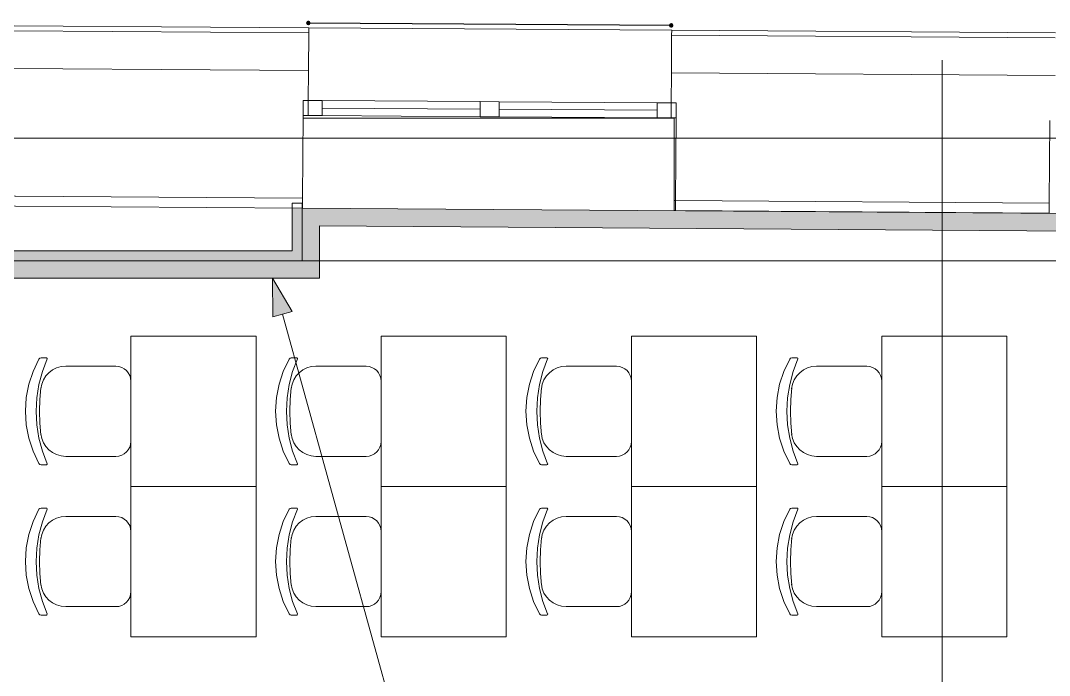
# Model space of a CAD drawing. Header units: millimetres. Extents: x 0 to 1189, y 0 to 841.
# Drawn here: x 266.85 to 307.96, y 696.92 to 723.06 of the extents above; entities that cross this region are included whole.
import ezdxf

# ---------------------------------------------------------------- set-up
doc = ezdxf.new("R2010")
doc.units = ezdxf.units.MM

msp = doc.modelspace()

# ---------------------------------------------------------------- hatches: boundary and pattern name
h = msp.add_hatch(color=7)
h.dxf.hatch_style = 2
h.paths.add_polyline_path([(278.257425, 722.963875), (278.283863, 722.900313), (278.347425, 722.873875), (278.410988, 722.900313), (278.437425, 722.963875), (278.437425, 722.973875), (278.410988, 723.037438), (278.347425, 723.063875), (278.283863, 723.037438), (278.257425, 722.973875)])
h = msp.add_hatch(color=7)
h.dxf.hatch_style = 2
h.paths.add_polyline_path([(292.936448, 722.876875), (292.91001, 722.940438), (292.846447, 722.966875), (292.782885, 722.940438), (292.756447, 722.876875), (292.756447, 722.866875), (292.782885, 722.803312), (292.846447, 722.776875), (292.91001, 722.803312), (292.936448, 722.866875)])
h = msp.add_hatch(color=7)
h.dxf.hatch_style = 2
h.paths.add_polyline_path([(278.095425, 715.575864), (278.095425, 713.475861), (277.695424, 713.475861), (277.695424, 715.574864)])
at = {"true_color": 0xf1d696}
h = msp.add_hatch(color=41, dxfattribs=at)
h.dxf.hatch_style = 2
h.paths.add_polyline_path([(278.795426, 714.870863), (278.095425, 714.875863), (278.095425, 715.575864)])
h = msp.add_hatch(color=41, dxfattribs=at)
h.dxf.hatch_style = 2
h.paths.add_polyline_path([(278.795426, 715.570864), (278.795426, 714.870863), (278.095425, 715.575864)])
h = msp.add_hatch(color=41, dxfattribs=at)
h.dxf.hatch_style = 2
h.paths.add_polyline_path([(278.795426, 714.870863), (278.795426, 715.570864), (322.133492, 715.266863), (322.133492, 714.566862)])
h = msp.add_hatch(color=41, dxfattribs=at)
h.dxf.hatch_style = 2
h.paths.add_polyline_path([(278.795426, 713.475861), (278.095425, 713.475861), (278.095425, 714.875863), (278.795426, 714.870863)])
h = msp.add_hatch(color=7)
h.dxf.hatch_style = 2
h.paths.add_polyline_path([(262.609401, 713.875861), (277.695424, 713.875861), (277.695424, 713.475861), (262.609401, 713.475861)])
h = msp.add_hatch(color=41, dxfattribs=at)
h.dxf.hatch_style = 2
h.paths.add_polyline_path([(262.609401, 712.77586), (262.609401, 713.475861), (278.095425, 713.475861), (278.095425, 712.77586)])
h = msp.add_hatch(color=41, dxfattribs=at)
h.dxf.hatch_style = 2
h.paths.add_polyline_path([(278.095425, 713.475861), (278.795426, 712.77586), (278.095425, 712.77586)])
h = msp.add_hatch(color=41, dxfattribs=at)
h.dxf.hatch_style = 2
h.paths.add_polyline_path([(278.795426, 713.475861), (278.795426, 712.77586), (278.095425, 713.475861)])
at = {"true_color": 0x0077b0}
h = msp.add_hatch(color=144, dxfattribs=at)
h.dxf.hatch_style = 2
h.paths.add_polyline_path([(276.913423, 712.77586), (277.698424, 711.443858), (276.927423, 711.230857)])

# ---------------------------------------------------------------- linework, layer by layer
at = {"color": 7, "lineweight": 0}
for points in [[(278.365425, 722.773875), (262.646401, 722.879875)], [(278.347425, 722.973875), (292.846447, 722.876875)], [(292.846447, 722.866875), (278.347425, 722.963875)], [(278.364425, 722.573875), (278.365425, 722.773875)], [(278.365425, 722.773875), (292.865447, 722.676875)], [(278.364425, 722.573875), (262.644401, 722.679875)], [(278.354425, 721.073872), (278.364425, 722.573875)], [(292.864447, 722.476874), (292.854447, 720.976872)], [(292.865447, 722.676875), (292.864447, 722.476874)], [(308.193471, 722.373874), (292.864447, 722.476874)], [(308.195471, 722.573875), (292.865447, 722.676875)], [(303.672464, 251.095154), (303.672464, 721.485873)], [(262.634401, 721.179872), (278.354425, 721.073872)], [(278.346425, 719.873871), (278.354425, 721.073872)], [(292.854447, 720.976872), (292.846447, 719.77687)], [(292.854447, 720.976872), (308.183471, 720.873872)], [(278.142425, 719.27587), (278.146425, 719.875871)], [(278.146425, 719.875871), (278.142425, 719.27587)], [(278.146425, 719.875871), (278.906426, 719.87087)], [(278.906426, 719.87087), (278.146425, 719.875871)], [(278.342425, 719.27387), (278.346425, 719.873871)], [(278.906426, 719.87087), (278.902426, 719.27087)], [(278.906426, 719.87087), (285.216436, 719.82787)], [(285.212436, 719.22787), (285.216436, 719.82787)], [(285.216436, 719.82787), (285.976437, 719.82287)], [(285.976437, 719.82287), (285.216436, 719.82787)], [(285.976437, 719.82287), (285.972437, 719.22287)], [(285.976437, 719.82287), (292.286447, 719.78087)], [(278.904426, 719.57087), (285.214436, 719.52787)], [(285.974437, 719.52287), (292.284447, 719.48087)], [(292.286447, 719.78087), (292.282447, 719.180869)], [(293.046448, 719.77587), (292.286447, 719.78087)], [(293.046448, 719.77587), (292.286447, 719.78087)], [(292.842447, 719.176869), (292.846447, 719.77687)], [(293.042448, 719.175869), (293.046448, 719.77587)], [(293.042448, 719.175869), (293.046448, 719.77587)], [(278.120425, 715.975865), (278.142425, 719.27587)], [(292.962448, 719.170869), (278.141425, 719.170869)], [(278.902426, 719.27087), (278.142425, 719.27587)], [(278.142425, 719.27587), (278.902426, 719.27087)], [(285.212436, 719.22787), (278.902426, 719.27087)], [(285.972437, 719.22287), (285.212436, 719.22787)], [(285.212436, 719.22787), (285.972437, 719.22287)], [(292.282447, 719.180869), (285.972437, 719.22287)], [(292.282447, 719.180869), (293.042448, 719.175869)], [(292.282447, 719.180869), (293.042448, 719.175869)], [(292.962448, 715.475864), (292.962448, 719.170869)], [(293.042448, 719.175869), (293.019448, 715.875864)], [(307.94947, 715.774864), (307.971471, 719.074869)], [(198.085303, 718.371868), (863.72632, 718.371868)], [(278.120425, 715.974865), (262.800402, 716.077865)], [(262.810402, 716.078865), (278.120425, 715.975865)], [(277.695424, 715.770864), (277.695424, 713.875861)], [(278.095425, 715.770864), (277.695424, 715.770864)], [(278.095425, 713.475861), (278.095425, 715.770864)], [(278.117425, 715.574864), (278.120425, 715.974865)], [(293.019448, 715.875864), (292.962448, 715.875864)], [(292.962448, 715.875864), (293.019448, 715.874864)], [(293.019448, 715.874864), (293.017448, 715.474864)], [(293.019448, 715.875864), (307.94947, 715.774864)], [(307.94947, 715.774864), (293.019448, 715.874864)], [(307.94647, 715.374864), (307.94947, 715.774864)], [(262.807402, 715.677864), (278.117425, 715.574864)], [(278.095425, 715.575864), (278.095425, 714.875863)], [(322.133492, 715.266863), (278.095425, 715.575864)], [(293.017448, 715.475864), (292.962448, 715.475864)], [(293.017448, 715.474864), (307.94647, 715.374864)], [(278.095425, 714.875863), (278.095425, 713.475861)], [(278.795426, 714.870863), (322.133492, 714.566862)], [(278.795426, 712.77586), (278.795426, 714.870863)], [(277.695424, 713.875861), (263.009402, 713.875861)], [(262.609401, 713.475861), (278.095425, 713.475861)], [(278.095425, 713.475861), (262.609401, 713.475861)], [(278.095425, 713.475861), (322.833493, 713.475861)], [(261.9094, 712.77586), (278.095425, 712.77586)], [(278.795426, 712.77586), (278.095425, 712.77586)]]:
    msp.add_lwpolyline(points, dxfattribs=at)
at = {"color": 144, "lineweight": 0, "true_color": 0x0077b0}
for points in [[(276.913423, 712.77586), (277.698424, 711.443858)], [(276.913423, 712.77586), (276.927423, 711.230857)], [(277.698424, 711.443858), (276.927423, 711.230857)], [(277.312424, 711.337857), (284.455435, 685.580818)]]:
    msp.add_lwpolyline(points, dxfattribs=at)
at = {"color": 253, "lineweight": 0, "true_color": 0x999999}
for points in [[(271.256414, 704.464847), (271.256414, 710.464856)], [(271.256414, 710.464856), (276.256422, 710.464856)], [(276.256422, 710.464856), (276.256422, 704.464847)], [(281.25643, 704.464847), (281.25643, 710.464856)], [(281.25643, 710.464856), (286.256437, 710.464856)], [(286.256437, 710.464856), (286.256437, 704.464847)], [(291.256445, 704.464847), (291.256445, 710.464856)], [(291.256445, 710.464856), (296.256453, 710.464856)], [(296.256453, 710.464856), (296.256453, 704.464847)], [(301.25646, 704.464847), (301.25646, 710.464856)], [(301.25646, 710.464856), (306.256468, 710.464856)], [(306.256468, 710.464856), (306.256468, 704.464847)], [(267.581409, 705.376848), (267.34769, 705.86988), (267.178658, 706.38635), (267.076002, 706.920069), (267.041408, 707.464852), (267.076002, 708.009196), (267.178658, 708.542853), (267.34769, 709.05926), (267.581409, 709.551855)], [(267.581409, 705.376848), (267.34769, 705.86988), (267.178658, 706.38635), (267.076002, 706.920069), (267.041408, 707.464852), (267.076002, 708.009196), (267.178658, 708.542853), (267.34769, 709.05926), (267.581409, 709.551855)], [(267.909409, 705.372848), (267.71905, 705.876349), (267.582034, 706.3956), (267.499206, 706.926476), (267.471409, 707.464852), (267.499206, 708.002649), (267.582034, 708.533228), (267.71905, 709.05237), (267.909409, 709.555855)], [(267.909409, 705.372848), (267.71905, 705.876349), (267.582034, 706.3956), (267.499206, 706.926476), (267.471409, 707.464852), (267.499206, 708.002649), (267.582034, 708.533228), (267.71905, 709.05237), (267.909409, 709.555855)], [(267.581409, 709.551855), (267.617534, 709.587105), (267.666409, 709.599855)], [(267.581409, 709.551855), (267.617534, 709.587105), (267.666409, 709.599855)], [(267.666409, 709.599855), (267.882409, 709.599855)], [(267.666409, 709.599855), (267.882409, 709.599855)], [(267.882409, 709.599855), (267.903784, 709.590855), (267.912409, 709.569855), (267.909409, 709.555855)], [(267.882409, 709.599855), (267.903784, 709.590855), (267.912409, 709.569855), (267.909409, 709.555855)], [(277.581424, 705.376848), (277.347705, 705.86988), (277.178673, 706.38635), (277.076017, 706.920069), (277.041423, 707.464852), (277.076017, 708.009196), (277.178673, 708.542853), (277.347705, 709.05926), (277.581424, 709.551855)], [(277.581424, 705.376848), (277.347705, 705.86988), (277.178673, 706.38635), (277.076017, 706.920069), (277.041423, 707.464852), (277.076017, 708.009196), (277.178673, 708.542853), (277.347705, 709.05926), (277.581424, 709.551855)], [(277.909425, 705.372848), (277.719065, 705.876349), (277.582049, 706.3956), (277.499221, 706.926476), (277.471424, 707.464852), (277.499221, 708.002649), (277.582049, 708.533228), (277.719065, 709.05237), (277.909425, 709.555855)], [(277.909425, 705.372848), (277.719065, 705.876349), (277.582049, 706.3956), (277.499221, 706.926476), (277.471424, 707.464852), (277.499221, 708.002649), (277.582049, 708.533228), (277.719065, 709.05237), (277.909425, 709.555855)], [(277.581424, 709.551855), (277.617549, 709.587105), (277.666424, 709.599855)], [(277.581424, 709.551855), (277.617549, 709.587105), (277.666424, 709.599855)], [(277.666424, 709.599855), (277.882425, 709.599855)], [(277.666424, 709.599855), (277.882425, 709.599855)], [(277.882425, 709.599855), (277.9038, 709.590855), (277.912425, 709.569855), (277.909425, 709.555855)], [(277.882425, 709.599855), (277.9038, 709.590855), (277.912425, 709.569855), (277.909425, 709.555855)], [(287.581439, 705.376848), (287.34772, 705.86988), (287.178689, 706.38635), (287.076032, 706.920069), (287.041439, 707.464852), (287.076032, 708.009196), (287.178689, 708.542853), (287.34772, 709.05926), (287.581439, 709.551855)], [(287.581439, 705.376848), (287.34772, 705.86988), (287.178689, 706.38635), (287.076032, 706.920069), (287.041439, 707.464852), (287.076032, 708.009196), (287.178689, 708.542853), (287.34772, 709.05926), (287.581439, 709.551855)], [(287.90944, 705.372848), (287.71908, 705.876349), (287.582064, 706.3956), (287.499236, 706.926476), (287.471439, 707.464852), (287.499236, 708.002649), (287.582064, 708.533228), (287.71908, 709.05237), (287.90944, 709.555855)], [(287.90944, 705.372848), (287.71908, 705.876349), (287.582064, 706.3956), (287.499236, 706.926476), (287.471439, 707.464852), (287.499236, 708.002649), (287.582064, 708.533228), (287.71908, 709.05237), (287.90944, 709.555855)], [(287.581439, 709.551855), (287.617564, 709.587105), (287.666439, 709.599855)], [(287.581439, 709.551855), (287.617564, 709.587105), (287.666439, 709.599855)], [(287.666439, 709.599855), (287.88244, 709.599855)], [(287.666439, 709.599855), (287.88244, 709.599855)], [(287.88244, 709.599855), (287.903815, 709.590855), (287.91244, 709.569855), (287.90944, 709.555855)], [(287.88244, 709.599855), (287.903815, 709.590855), (287.91244, 709.569855), (287.90944, 709.555855)], [(297.581455, 705.376848), (297.347736, 705.86988), (297.178704, 706.38635), (297.076048, 706.920069), (297.041454, 707.464852), (297.076048, 708.009196), (297.178704, 708.542853), (297.347736, 709.05926), (297.581455, 709.551855)], [(297.581455, 705.376848), (297.347736, 705.86988), (297.178704, 706.38635), (297.076048, 706.920069), (297.041454, 707.464852), (297.076048, 708.009196), (297.178704, 708.542853), (297.347736, 709.05926), (297.581455, 709.551855)], [(297.909455, 705.372848), (297.719095, 705.876349), (297.58208, 706.3956), (297.499251, 706.926476), (297.471454, 707.464852), (297.499251, 708.002649), (297.58208, 708.533228), (297.719095, 709.05237), (297.909455, 709.555855)], [(297.909455, 705.372848), (297.719095, 705.876349), (297.58208, 706.3956), (297.499251, 706.926476), (297.471454, 707.464852), (297.499251, 708.002649), (297.58208, 708.533228), (297.719095, 709.05237), (297.909455, 709.555855)], [(297.581455, 709.551855), (297.61758, 709.587105), (297.666455, 709.599855)], [(297.581455, 709.551855), (297.61758, 709.587105), (297.666455, 709.599855)], [(297.666455, 709.599855), (297.882455, 709.599855)], [(297.666455, 709.599855), (297.882455, 709.599855)], [(297.882455, 709.599855), (297.90383, 709.590855), (297.912455, 709.569855), (297.909455, 709.555855)], [(297.882455, 709.599855), (297.90383, 709.590855), (297.912455, 709.569855), (297.909455, 709.555855)], [(267.658409, 708.364853), (267.694723, 708.550238), (267.763112, 708.721057), (267.860118, 708.87418), (267.982284, 709.006479), (268.126154, 709.114825), (268.288269, 709.196089), (268.465174, 709.247141), (268.65341, 709.264854)], [(267.658409, 708.364853), (267.694723, 708.550238), (267.763112, 708.721057), (267.860118, 708.87418), (267.982284, 709.006479), (268.126154, 709.114825), (268.288269, 709.196089), (268.465174, 709.247141), (268.65341, 709.264854)], [(270.656414, 709.264854), (268.65341, 709.264854)], [(270.656414, 709.264854), (268.65341, 709.264854)], [(270.656414, 709.264854), (270.777228, 709.252649), (270.889804, 709.217651), (270.991717, 709.162286), (271.080539, 709.088979), (271.153846, 709.000157), (271.209211, 708.898244), (271.244209, 708.785668), (271.256414, 708.664853)], [(270.656414, 709.264854), (270.777228, 709.252649), (270.889804, 709.217651), (270.991717, 709.162286), (271.080539, 709.088979), (271.153846, 709.000157), (271.209211, 708.898244), (271.244209, 708.785668), (271.256414, 708.664853)], [(277.658424, 708.364853), (277.694739, 708.550238), (277.763127, 708.721057), (277.860133, 708.87418), (277.9823, 709.006479), (278.126169, 709.114825), (278.288285, 709.196089), (278.465189, 709.247141), (278.653426, 709.264854)], [(277.658424, 708.364853), (277.694739, 708.550238), (277.763127, 708.721057), (277.860133, 708.87418), (277.9823, 709.006479), (278.126169, 709.114825), (278.288285, 709.196089), (278.465189, 709.247141), (278.653426, 709.264854)], [(280.656429, 709.264854), (278.653426, 709.264854)], [(280.656429, 709.264854), (278.653426, 709.264854)], [(280.656429, 709.264854), (280.777243, 709.252649), (280.88982, 709.217651), (280.991732, 709.162286), (281.080554, 709.088979), (281.153861, 709.000157), (281.209226, 708.898244), (281.244225, 708.785668), (281.25643, 708.664853)], [(280.656429, 709.264854), (280.777243, 709.252649), (280.88982, 709.217651), (280.991732, 709.162286), (281.080554, 709.088979), (281.153861, 709.000157), (281.209226, 708.898244), (281.244225, 708.785668), (281.25643, 708.664853)], [(287.658439, 708.364853), (287.694754, 708.550238), (287.763143, 708.721057), (287.860149, 708.87418), (287.982315, 709.006479), (288.126184, 709.114825), (288.2883, 709.196089), (288.465204, 709.247141), (288.653441, 709.264854)], [(287.658439, 708.364853), (287.694754, 708.550238), (287.763143, 708.721057), (287.860149, 708.87418), (287.982315, 709.006479), (288.126184, 709.114825), (288.2883, 709.196089), (288.465204, 709.247141), (288.653441, 709.264854)], [(290.656444, 709.264854), (288.653441, 709.264854)], [(290.656444, 709.264854), (288.653441, 709.264854)], [(290.656444, 709.264854), (290.777259, 709.252649), (290.889835, 709.217651), (290.991747, 709.162286), (291.08057, 709.088979), (291.153876, 709.000157), (291.209242, 708.898244), (291.24424, 708.785668), (291.256445, 708.664853)], [(290.656444, 709.264854), (290.777259, 709.252649), (290.889835, 709.217651), (290.991747, 709.162286), (291.08057, 709.088979), (291.153876, 709.000157), (291.209242, 708.898244), (291.24424, 708.785668), (291.256445, 708.664853)], [(297.658455, 708.364853), (297.694769, 708.550238), (297.763158, 708.721057), (297.860164, 708.87418), (297.98233, 709.006479), (298.1262, 709.114825), (298.288315, 709.196089), (298.46522, 709.247141), (298.653456, 709.264854)], [(297.658455, 708.364853), (297.694769, 708.550238), (297.763158, 708.721057), (297.860164, 708.87418), (297.98233, 709.006479), (298.1262, 709.114825), (298.288315, 709.196089), (298.46522, 709.247141), (298.653456, 709.264854)], [(300.656459, 709.264854), (298.653456, 709.264854)], [(300.656459, 709.264854), (298.653456, 709.264854)], [(300.656459, 709.264854), (300.777274, 709.252649), (300.88985, 709.217651), (300.991763, 709.162286), (301.080585, 709.088979), (301.153892, 709.000157), (301.209257, 708.898244), (301.244255, 708.785668), (301.25646, 708.664853)], [(300.656459, 709.264854), (300.777274, 709.252649), (300.88985, 709.217651), (300.991763, 709.162286), (301.080585, 709.088979), (301.153892, 709.000157), (301.209257, 708.898244), (301.244255, 708.785668), (301.25646, 708.664853)], [(267.663409, 706.52285), (267.621534, 706.993101), (267.607409, 707.464852), (267.621534, 707.935727), (267.663409, 708.405853)], [(267.663409, 706.52285), (267.621534, 706.993101), (267.607409, 707.464852), (267.621534, 707.935727), (267.663409, 708.405853)], [(271.256414, 708.665853), (271.256414, 706.26485)], [(271.256414, 708.665853), (271.256414, 706.26485)], [(277.663424, 706.52285), (277.621549, 706.993101), (277.607424, 707.464852), (277.621549, 707.935727), (277.663424, 708.405853)], [(277.663424, 706.52285), (277.621549, 706.993101), (277.607424, 707.464852), (277.621549, 707.935727), (277.663424, 708.405853)], [(281.25643, 708.665853), (281.25643, 706.26485)], [(281.25643, 708.665853), (281.25643, 706.26485)], [(287.663439, 706.52285), (287.621564, 706.993101), (287.607439, 707.464852), (287.621564, 707.935727), (287.663439, 708.405853)], [(287.663439, 706.52285), (287.621564, 706.993101), (287.607439, 707.464852), (287.621564, 707.935727), (287.663439, 708.405853)], [(291.256445, 708.665853), (291.256445, 706.26485)], [(291.256445, 708.665853), (291.256445, 706.26485)], [(297.663455, 706.52285), (297.62158, 706.993101), (297.607455, 707.464852), (297.62158, 707.935727), (297.663455, 708.405853)], [(297.663455, 706.52285), (297.62158, 706.993101), (297.607455, 707.464852), (297.62158, 707.935727), (297.663455, 708.405853)], [(301.25646, 708.665853), (301.25646, 706.26485)], [(301.25646, 708.665853), (301.25646, 706.26485)], [(268.65341, 705.664849), (268.465174, 705.682562), (268.288269, 705.733615), (268.126154, 705.814878), (267.982284, 705.923224), (267.860118, 706.055523), (267.763112, 706.208646), (267.694723, 706.379465), (267.658409, 706.56485)], [(268.65341, 705.664849), (268.465174, 705.682562), (268.288269, 705.733615), (268.126154, 705.814878), (267.982284, 705.923224), (267.860118, 706.055523), (267.763112, 706.208646), (267.694723, 706.379465), (267.658409, 706.56485)], [(271.256414, 706.26485), (271.244209, 706.143748), (271.209211, 706.031037), (271.153846, 705.929107), (271.080539, 705.840349), (270.991717, 705.767154), (270.889804, 705.711911), (270.777228, 705.677013), (270.656414, 705.664849)], [(271.256414, 706.26485), (271.244209, 706.143748), (271.209211, 706.031037), (271.153846, 705.929107), (271.080539, 705.840349), (270.991717, 705.767154), (270.889804, 705.711911), (270.777228, 705.677013), (270.656414, 705.664849)], [(278.653426, 705.664849), (278.465189, 705.682562), (278.288285, 705.733615), (278.126169, 705.814878), (277.9823, 705.923224), (277.860133, 706.055523), (277.763127, 706.208646), (277.694739, 706.379465), (277.658424, 706.56485)], [(278.653426, 705.664849), (278.465189, 705.682562), (278.288285, 705.733615), (278.126169, 705.814878), (277.9823, 705.923224), (277.860133, 706.055523), (277.763127, 706.208646), (277.694739, 706.379465), (277.658424, 706.56485)], [(281.25643, 706.26485), (281.244225, 706.143748), (281.209226, 706.031037), (281.153861, 705.929107), (281.080554, 705.840349), (280.991732, 705.767154), (280.88982, 705.711911), (280.777243, 705.677013), (280.656429, 705.664849)], [(281.25643, 706.26485), (281.244225, 706.143748), (281.209226, 706.031037), (281.153861, 705.929107), (281.080554, 705.840349), (280.991732, 705.767154), (280.88982, 705.711911), (280.777243, 705.677013), (280.656429, 705.664849)], [(288.653441, 705.664849), (288.465204, 705.682562), (288.2883, 705.733615), (288.126184, 705.814878), (287.982315, 705.923224), (287.860149, 706.055523), (287.763143, 706.208646), (287.694754, 706.379465), (287.658439, 706.56485)], [(288.653441, 705.664849), (288.465204, 705.682562), (288.2883, 705.733615), (288.126184, 705.814878), (287.982315, 705.923224), (287.860149, 706.055523), (287.763143, 706.208646), (287.694754, 706.379465), (287.658439, 706.56485)], [(291.256445, 706.26485), (291.24424, 706.143748), (291.209242, 706.031037), (291.153876, 705.929107), (291.08057, 705.840349), (290.991747, 705.767154), (290.889835, 705.711911), (290.777259, 705.677013), (290.656444, 705.664849)], [(291.256445, 706.26485), (291.24424, 706.143748), (291.209242, 706.031037), (291.153876, 705.929107), (291.08057, 705.840349), (290.991747, 705.767154), (290.889835, 705.711911), (290.777259, 705.677013), (290.656444, 705.664849)], [(298.653456, 705.664849), (298.46522, 705.682562), (298.288315, 705.733615), (298.1262, 705.814878), (297.98233, 705.923224), (297.860164, 706.055523), (297.763158, 706.208646), (297.694769, 706.379465), (297.658455, 706.56485)], [(298.653456, 705.664849), (298.46522, 705.682562), (298.288315, 705.733615), (298.1262, 705.814878), (297.98233, 705.923224), (297.860164, 706.055523), (297.763158, 706.208646), (297.694769, 706.379465), (297.658455, 706.56485)], [(301.25646, 706.26485), (301.244255, 706.143748), (301.209257, 706.031037), (301.153892, 705.929107), (301.080585, 705.840349), (300.991763, 705.767154), (300.88985, 705.711911), (300.777274, 705.677013), (300.656459, 705.664849)], [(301.25646, 706.26485), (301.244255, 706.143748), (301.209257, 706.031037), (301.153892, 705.929107), (301.080585, 705.840349), (300.991763, 705.767154), (300.88985, 705.711911), (300.777274, 705.677013), (300.656459, 705.664849)], [(270.656414, 705.664849), (268.65341, 705.664849)], [(270.656414, 705.664849), (268.65341, 705.664849)], [(280.656429, 705.664849), (278.653426, 705.664849)], [(280.656429, 705.664849), (278.653426, 705.664849)], [(290.656444, 705.664849), (288.653441, 705.664849)], [(290.656444, 705.664849), (288.653441, 705.664849)], [(300.656459, 705.664849), (298.653456, 705.664849)], [(300.656459, 705.664849), (298.653456, 705.664849)], [(267.666409, 705.329848), (267.617534, 705.342098), (267.581409, 705.376848)], [(267.666409, 705.329848), (267.617534, 705.342098), (267.581409, 705.376848)], [(267.666409, 705.329848), (267.882409, 705.329848)], [(267.666409, 705.329848), (267.882409, 705.329848)], [(267.909409, 705.372848), (267.912409, 705.359848), (267.903784, 705.338473), (267.882409, 705.329848)], [(267.909409, 705.372848), (267.912409, 705.359848), (267.903784, 705.338473), (267.882409, 705.329848)], [(277.666424, 705.329848), (277.617549, 705.342098), (277.581424, 705.376848)], [(277.666424, 705.329848), (277.617549, 705.342098), (277.581424, 705.376848)], [(277.666424, 705.329848), (277.882425, 705.329848)], [(277.666424, 705.329848), (277.882425, 705.329848)], [(277.909425, 705.372848), (277.912425, 705.359848), (277.9038, 705.338473), (277.882425, 705.329848)], [(277.909425, 705.372848), (277.912425, 705.359848), (277.9038, 705.338473), (277.882425, 705.329848)], [(287.666439, 705.329848), (287.617564, 705.342098), (287.581439, 705.376848)], [(287.666439, 705.329848), (287.617564, 705.342098), (287.581439, 705.376848)], [(287.666439, 705.329848), (287.88244, 705.329848)], [(287.666439, 705.329848), (287.88244, 705.329848)], [(287.90944, 705.372848), (287.91244, 705.359848), (287.903815, 705.338473), (287.88244, 705.329848)], [(287.90944, 705.372848), (287.91244, 705.359848), (287.903815, 705.338473), (287.88244, 705.329848)], [(297.666455, 705.329848), (297.61758, 705.342098), (297.581455, 705.376848)], [(297.666455, 705.329848), (297.61758, 705.342098), (297.581455, 705.376848)], [(297.666455, 705.329848), (297.882455, 705.329848)], [(297.666455, 705.329848), (297.882455, 705.329848)], [(297.909455, 705.372848), (297.912455, 705.359848), (297.90383, 705.338473), (297.882455, 705.329848)], [(297.909455, 705.372848), (297.912455, 705.359848), (297.90383, 705.338473), (297.882455, 705.329848)], [(276.256422, 704.464847), (271.256414, 704.464847)], [(271.256414, 698.464838), (271.256414, 704.464847)], [(271.256414, 704.464847), (276.256422, 704.464847)], [(276.256422, 704.464847), (276.256422, 698.464838)], [(286.256437, 704.464847), (281.25643, 704.464847)], [(281.25643, 698.464838), (281.25643, 704.464847)], [(281.25643, 704.464847), (286.256437, 704.464847)], [(286.256437, 704.464847), (286.256437, 698.464838)], [(296.256453, 704.464847), (291.256445, 704.464847)], [(291.256445, 698.464838), (291.256445, 704.464847)], [(291.256445, 704.464847), (296.256453, 704.464847)], [(296.256453, 704.464847), (296.256453, 698.464838)], [(306.256468, 704.464847), (301.25646, 704.464847)], [(301.25646, 698.464838), (301.25646, 704.464847)], [(301.25646, 704.464847), (306.256468, 704.464847)], [(306.256468, 704.464847), (306.256468, 698.464838)], [(267.581409, 699.376839), (267.34769, 699.869871), (267.178658, 700.386341), (267.076002, 700.92006), (267.041408, 701.464842), (267.076002, 702.009187), (267.178658, 702.542844), (267.34769, 703.059251), (267.581409, 703.551846)], [(267.581409, 699.376839), (267.34769, 699.869871), (267.178658, 700.386341), (267.076002, 700.92006), (267.041408, 701.464842), (267.076002, 702.009187), (267.178658, 702.542844), (267.34769, 703.059251), (267.581409, 703.551846)], [(267.909409, 699.372839), (267.71905, 699.87634), (267.582034, 700.395591), (267.499206, 700.926467), (267.471409, 701.464842), (267.499206, 702.00264), (267.582034, 702.533219), (267.71905, 703.05236), (267.909409, 703.555846)], [(267.909409, 699.372839), (267.71905, 699.87634), (267.582034, 700.395591), (267.499206, 700.926467), (267.471409, 701.464842), (267.499206, 702.00264), (267.582034, 702.533219), (267.71905, 703.05236), (267.909409, 703.555846)], [(267.581409, 703.551846), (267.617534, 703.587096), (267.666409, 703.599846)], [(267.581409, 703.551846), (267.617534, 703.587096), (267.666409, 703.599846)], [(267.666409, 703.599846), (267.882409, 703.599846)], [(267.666409, 703.599846), (267.882409, 703.599846)], [(267.882409, 703.599846), (267.903784, 703.590846), (267.912409, 703.569846), (267.909409, 703.555846)], [(267.882409, 703.599846), (267.903784, 703.590846), (267.912409, 703.569846), (267.909409, 703.555846)], [(277.581424, 699.376839), (277.347705, 699.869871), (277.178673, 700.386341), (277.076017, 700.92006), (277.041423, 701.464842), (277.076017, 702.009187), (277.178673, 702.542844), (277.347705, 703.059251), (277.581424, 703.551846)], [(277.581424, 699.376839), (277.347705, 699.869871), (277.178673, 700.386341), (277.076017, 700.92006), (277.041423, 701.464842), (277.076017, 702.009187), (277.178673, 702.542844), (277.347705, 703.059251), (277.581424, 703.551846)], [(277.909425, 699.372839), (277.719065, 699.87634), (277.582049, 700.395591), (277.499221, 700.926467), (277.471424, 701.464842), (277.499221, 702.00264), (277.582049, 702.533219), (277.719065, 703.05236), (277.909425, 703.555846)], [(277.909425, 699.372839), (277.719065, 699.87634), (277.582049, 700.395591), (277.499221, 700.926467), (277.471424, 701.464842), (277.499221, 702.00264), (277.582049, 702.533219), (277.719065, 703.05236), (277.909425, 703.555846)], [(277.581424, 703.551846), (277.617549, 703.587096), (277.666424, 703.599846)], [(277.581424, 703.551846), (277.617549, 703.587096), (277.666424, 703.599846)], [(277.666424, 703.599846), (277.882425, 703.599846)], [(277.666424, 703.599846), (277.882425, 703.599846)], [(277.882425, 703.599846), (277.9038, 703.590846), (277.912425, 703.569846), (277.909425, 703.555846)], [(277.882425, 703.599846), (277.9038, 703.590846), (277.912425, 703.569846), (277.909425, 703.555846)], [(287.581439, 699.376839), (287.34772, 699.869871), (287.178689, 700.386341), (287.076032, 700.92006), (287.041439, 701.464842), (287.076032, 702.009187), (287.178689, 702.542844), (287.34772, 703.059251), (287.581439, 703.551846)], [(287.581439, 699.376839), (287.34772, 699.869871), (287.178689, 700.386341), (287.076032, 700.92006), (287.041439, 701.464842), (287.076032, 702.009187), (287.178689, 702.542844), (287.34772, 703.059251), (287.581439, 703.551846)], [(287.90944, 699.372839), (287.71908, 699.87634), (287.582064, 700.395591), (287.499236, 700.926467), (287.471439, 701.464842), (287.499236, 702.00264), (287.582064, 702.533219), (287.71908, 703.05236), (287.90944, 703.555846)], [(287.90944, 699.372839), (287.71908, 699.87634), (287.582064, 700.395591), (287.499236, 700.926467), (287.471439, 701.464842), (287.499236, 702.00264), (287.582064, 702.533219), (287.71908, 703.05236), (287.90944, 703.555846)], [(287.581439, 703.551846), (287.617564, 703.587096), (287.666439, 703.599846)], [(287.581439, 703.551846), (287.617564, 703.587096), (287.666439, 703.599846)], [(287.666439, 703.599846), (287.88244, 703.599846)], [(287.666439, 703.599846), (287.88244, 703.599846)], [(287.88244, 703.599846), (287.903815, 703.590846), (287.91244, 703.569846), (287.90944, 703.555846)], [(287.88244, 703.599846), (287.903815, 703.590846), (287.91244, 703.569846), (287.90944, 703.555846)], [(297.581455, 699.376839), (297.347736, 699.869871), (297.178704, 700.386341), (297.076048, 700.92006), (297.041454, 701.464842), (297.076048, 702.009187), (297.178704, 702.542844), (297.347736, 703.059251), (297.581455, 703.551846)], [(297.581455, 699.376839), (297.347736, 699.869871), (297.178704, 700.386341), (297.076048, 700.92006), (297.041454, 701.464842), (297.076048, 702.009187), (297.178704, 702.542844), (297.347736, 703.059251), (297.581455, 703.551846)], [(297.909455, 699.372839), (297.719095, 699.87634), (297.58208, 700.395591), (297.499251, 700.926467), (297.471454, 701.464842), (297.499251, 702.00264), (297.58208, 702.533219), (297.719095, 703.05236), (297.909455, 703.555846)], [(297.909455, 699.372839), (297.719095, 699.87634), (297.58208, 700.395591), (297.499251, 700.926467), (297.471454, 701.464842), (297.499251, 702.00264), (297.58208, 702.533219), (297.719095, 703.05236), (297.909455, 703.555846)], [(297.581455, 703.551846), (297.61758, 703.587096), (297.666455, 703.599846)], [(297.581455, 703.551846), (297.61758, 703.587096), (297.666455, 703.599846)], [(297.666455, 703.599846), (297.882455, 703.599846)], [(297.666455, 703.599846), (297.882455, 703.599846)], [(297.882455, 703.599846), (297.90383, 703.590846), (297.912455, 703.569846), (297.909455, 703.555846)], [(297.882455, 703.599846), (297.90383, 703.590846), (297.912455, 703.569846), (297.909455, 703.555846)], [(267.658409, 702.364844), (267.694723, 702.550229), (267.763112, 702.721047), (267.860118, 702.874171), (267.982284, 703.00647), (268.126154, 703.114816), (268.288269, 703.196079), (268.465174, 703.247132), (268.65341, 703.264845)], [(267.658409, 702.364844), (267.694723, 702.550229), (267.763112, 702.721047), (267.860118, 702.874171), (267.982284, 703.00647), (268.126154, 703.114816), (268.288269, 703.196079), (268.465174, 703.247132), (268.65341, 703.264845)], [(270.656414, 703.264845), (268.65341, 703.264845)], [(270.656414, 703.264845), (268.65341, 703.264845)], [(270.656414, 703.264845), (270.777228, 703.25264), (270.889804, 703.217642), (270.991717, 703.162277), (271.080539, 703.08897), (271.153846, 703.000147), (271.209211, 702.898235), (271.244209, 702.785659), (271.256414, 702.664844)], [(270.656414, 703.264845), (270.777228, 703.25264), (270.889804, 703.217642), (270.991717, 703.162277), (271.080539, 703.08897), (271.153846, 703.000147), (271.209211, 702.898235), (271.244209, 702.785659), (271.256414, 702.664844)], [(277.658424, 702.364844), (277.694739, 702.550229), (277.763127, 702.721047), (277.860133, 702.874171), (277.9823, 703.00647), (278.126169, 703.114816), (278.288285, 703.196079), (278.465189, 703.247132), (278.653426, 703.264845)], [(277.658424, 702.364844), (277.694739, 702.550229), (277.763127, 702.721047), (277.860133, 702.874171), (277.9823, 703.00647), (278.126169, 703.114816), (278.288285, 703.196079), (278.465189, 703.247132), (278.653426, 703.264845)], [(280.656429, 703.264845), (278.653426, 703.264845)], [(280.656429, 703.264845), (278.653426, 703.264845)], [(280.656429, 703.264845), (280.777243, 703.25264), (280.88982, 703.217642), (280.991732, 703.162277), (281.080554, 703.08897), (281.153861, 703.000147), (281.209226, 702.898235), (281.244225, 702.785659), (281.25643, 702.664844)], [(280.656429, 703.264845), (280.777243, 703.25264), (280.88982, 703.217642), (280.991732, 703.162277), (281.080554, 703.08897), (281.153861, 703.000147), (281.209226, 702.898235), (281.244225, 702.785659), (281.25643, 702.664844)], [(287.658439, 702.364844), (287.694754, 702.550229), (287.763143, 702.721047), (287.860149, 702.874171), (287.982315, 703.00647), (288.126184, 703.114816), (288.2883, 703.196079), (288.465204, 703.247132), (288.653441, 703.264845)], [(287.658439, 702.364844), (287.694754, 702.550229), (287.763143, 702.721047), (287.860149, 702.874171), (287.982315, 703.00647), (288.126184, 703.114816), (288.2883, 703.196079), (288.465204, 703.247132), (288.653441, 703.264845)], [(290.656444, 703.264845), (288.653441, 703.264845)], [(290.656444, 703.264845), (288.653441, 703.264845)], [(290.656444, 703.264845), (290.777259, 703.25264), (290.889835, 703.217642), (290.991747, 703.162277), (291.08057, 703.08897), (291.153876, 703.000147), (291.209242, 702.898235), (291.24424, 702.785659), (291.256445, 702.664844)], [(290.656444, 703.264845), (290.777259, 703.25264), (290.889835, 703.217642), (290.991747, 703.162277), (291.08057, 703.08897), (291.153876, 703.000147), (291.209242, 702.898235), (291.24424, 702.785659), (291.256445, 702.664844)], [(297.658455, 702.364844), (297.694769, 702.550229), (297.763158, 702.721047), (297.860164, 702.874171), (297.98233, 703.00647), (298.1262, 703.114816), (298.288315, 703.196079), (298.46522, 703.247132), (298.653456, 703.264845)], [(297.658455, 702.364844), (297.694769, 702.550229), (297.763158, 702.721047), (297.860164, 702.874171), (297.98233, 703.00647), (298.1262, 703.114816), (298.288315, 703.196079), (298.46522, 703.247132), (298.653456, 703.264845)], [(300.656459, 703.264845), (298.653456, 703.264845)], [(300.656459, 703.264845), (298.653456, 703.264845)], [(300.656459, 703.264845), (300.777274, 703.25264), (300.88985, 703.217642), (300.991763, 703.162277), (301.080585, 703.08897), (301.153892, 703.000147), (301.209257, 702.898235), (301.244255, 702.785659), (301.25646, 702.664844)], [(300.656459, 703.264845), (300.777274, 703.25264), (300.88985, 703.217642), (300.991763, 703.162277), (301.080585, 703.08897), (301.153892, 703.000147), (301.209257, 702.898235), (301.244255, 702.785659), (301.25646, 702.664844)], [(271.256414, 702.665844), (271.256414, 700.264841)], [(271.256414, 702.665844), (271.256414, 700.264841)], [(281.25643, 702.665844), (281.25643, 700.264841)], [(281.25643, 702.665844), (281.25643, 700.264841)], [(291.256445, 702.665844), (291.256445, 700.264841)], [(291.256445, 702.665844), (291.256445, 700.264841)], [(301.25646, 702.665844), (301.25646, 700.264841)], [(301.25646, 702.665844), (301.25646, 700.264841)], [(267.663409, 700.522841), (267.621534, 700.993092), (267.607409, 701.464842), (267.621534, 701.935718), (267.663409, 702.405844)], [(267.663409, 700.522841), (267.621534, 700.993092), (267.607409, 701.464842), (267.621534, 701.935718), (267.663409, 702.405844)], [(277.663424, 700.522841), (277.621549, 700.993092), (277.607424, 701.464842), (277.621549, 701.935718), (277.663424, 702.405844)], [(277.663424, 700.522841), (277.621549, 700.993092), (277.607424, 701.464842), (277.621549, 701.935718), (277.663424, 702.405844)], [(287.663439, 700.522841), (287.621564, 700.993092), (287.607439, 701.464842), (287.621564, 701.935718), (287.663439, 702.405844)], [(287.663439, 700.522841), (287.621564, 700.993092), (287.607439, 701.464842), (287.621564, 701.935718), (287.663439, 702.405844)], [(297.663455, 700.522841), (297.62158, 700.993092), (297.607455, 701.464842), (297.62158, 701.935718), (297.663455, 702.405844)], [(297.663455, 700.522841), (297.62158, 700.993092), (297.607455, 701.464842), (297.62158, 701.935718), (297.663455, 702.405844)], [(268.65341, 699.66484), (268.465174, 699.682553), (268.288269, 699.733605), (268.126154, 699.814869), (267.982284, 699.923215), (267.860118, 700.055514), (267.763112, 700.208637), (267.694723, 700.379456), (267.658409, 700.564841)], [(268.65341, 699.66484), (268.465174, 699.682553), (268.288269, 699.733605), (268.126154, 699.814869), (267.982284, 699.923215), (267.860118, 700.055514), (267.763112, 700.208637), (267.694723, 700.379456), (267.658409, 700.564841)], [(278.653426, 699.66484), (278.465189, 699.682553), (278.288285, 699.733605), (278.126169, 699.814869), (277.9823, 699.923215), (277.860133, 700.055514), (277.763127, 700.208637), (277.694739, 700.379456), (277.658424, 700.564841)], [(278.653426, 699.66484), (278.465189, 699.682553), (278.288285, 699.733605), (278.126169, 699.814869), (277.9823, 699.923215), (277.860133, 700.055514), (277.763127, 700.208637), (277.694739, 700.379456), (277.658424, 700.564841)], [(288.653441, 699.66484), (288.465204, 699.682553), (288.2883, 699.733605), (288.126184, 699.814869), (287.982315, 699.923215), (287.860149, 700.055514), (287.763143, 700.208637), (287.694754, 700.379456), (287.658439, 700.564841)], [(288.653441, 699.66484), (288.465204, 699.682553), (288.2883, 699.733605), (288.126184, 699.814869), (287.982315, 699.923215), (287.860149, 700.055514), (287.763143, 700.208637), (287.694754, 700.379456), (287.658439, 700.564841)], [(298.653456, 699.66484), (298.46522, 699.682553), (298.288315, 699.733605), (298.1262, 699.814869), (297.98233, 699.923215), (297.860164, 700.055514), (297.763158, 700.208637), (297.694769, 700.379456), (297.658455, 700.564841)], [(298.653456, 699.66484), (298.46522, 699.682553), (298.288315, 699.733605), (298.1262, 699.814869), (297.98233, 699.923215), (297.860164, 700.055514), (297.763158, 700.208637), (297.694769, 700.379456), (297.658455, 700.564841)], [(271.256414, 700.264841), (271.244209, 700.143739), (271.209211, 700.031028), (271.153846, 699.929098), (271.080539, 699.84034), (270.991717, 699.767144), (270.889804, 699.711902), (270.777228, 699.677004), (270.656414, 699.66484)], [(271.256414, 700.264841), (271.244209, 700.143739), (271.209211, 700.031028), (271.153846, 699.929098), (271.080539, 699.84034), (270.991717, 699.767144), (270.889804, 699.711902), (270.777228, 699.677004), (270.656414, 699.66484)], [(281.25643, 700.264841), (281.244225, 700.143739), (281.209226, 700.031028), (281.153861, 699.929098), (281.080554, 699.84034), (280.991732, 699.767144), (280.88982, 699.711902), (280.777243, 699.677004), (280.656429, 699.66484)], [(281.25643, 700.264841), (281.244225, 700.143739), (281.209226, 700.031028), (281.153861, 699.929098), (281.080554, 699.84034), (280.991732, 699.767144), (280.88982, 699.711902), (280.777243, 699.677004), (280.656429, 699.66484)], [(291.256445, 700.264841), (291.24424, 700.143739), (291.209242, 700.031028), (291.153876, 699.929098), (291.08057, 699.84034), (290.991747, 699.767144), (290.889835, 699.711902), (290.777259, 699.677004), (290.656444, 699.66484)], [(291.256445, 700.264841), (291.24424, 700.143739), (291.209242, 700.031028), (291.153876, 699.929098), (291.08057, 699.84034), (290.991747, 699.767144), (290.889835, 699.711902), (290.777259, 699.677004), (290.656444, 699.66484)], [(301.25646, 700.264841), (301.244255, 700.143739), (301.209257, 700.031028), (301.153892, 699.929098), (301.080585, 699.84034), (300.991763, 699.767144), (300.88985, 699.711902), (300.777274, 699.677004), (300.656459, 699.66484)], [(301.25646, 700.264841), (301.244255, 700.143739), (301.209257, 700.031028), (301.153892, 699.929098), (301.080585, 699.84034), (300.991763, 699.767144), (300.88985, 699.711902), (300.777274, 699.677004), (300.656459, 699.66484)], [(267.666409, 699.329839), (267.617534, 699.342089), (267.581409, 699.376839)], [(267.666409, 699.329839), (267.617534, 699.342089), (267.581409, 699.376839)], [(267.666409, 699.329839), (267.882409, 699.329839)], [(267.666409, 699.329839), (267.882409, 699.329839)], [(267.909409, 699.372839), (267.912409, 699.359839), (267.903784, 699.338464), (267.882409, 699.329839)], [(267.909409, 699.372839), (267.912409, 699.359839), (267.903784, 699.338464), (267.882409, 699.329839)], [(270.656414, 699.66484), (268.65341, 699.66484)], [(270.656414, 699.66484), (268.65341, 699.66484)], [(277.666424, 699.329839), (277.617549, 699.342089), (277.581424, 699.376839)], [(277.666424, 699.329839), (277.617549, 699.342089), (277.581424, 699.376839)], [(277.666424, 699.329839), (277.882425, 699.329839)], [(277.666424, 699.329839), (277.882425, 699.329839)], [(277.909425, 699.372839), (277.912425, 699.359839), (277.9038, 699.338464), (277.882425, 699.329839)], [(277.909425, 699.372839), (277.912425, 699.359839), (277.9038, 699.338464), (277.882425, 699.329839)], [(280.656429, 699.66484), (278.653426, 699.66484)], [(280.656429, 699.66484), (278.653426, 699.66484)], [(287.666439, 699.329839), (287.617564, 699.342089), (287.581439, 699.376839)], [(287.666439, 699.329839), (287.617564, 699.342089), (287.581439, 699.376839)], [(287.666439, 699.329839), (287.88244, 699.329839)], [(287.666439, 699.329839), (287.88244, 699.329839)], [(287.90944, 699.372839), (287.91244, 699.359839), (287.903815, 699.338464), (287.88244, 699.329839)], [(287.90944, 699.372839), (287.91244, 699.359839), (287.903815, 699.338464), (287.88244, 699.329839)], [(290.656444, 699.66484), (288.653441, 699.66484)], [(290.656444, 699.66484), (288.653441, 699.66484)], [(297.666455, 699.329839), (297.61758, 699.342089), (297.581455, 699.376839)], [(297.666455, 699.329839), (297.61758, 699.342089), (297.581455, 699.376839)], [(297.666455, 699.329839), (297.882455, 699.329839)], [(297.666455, 699.329839), (297.882455, 699.329839)], [(297.909455, 699.372839), (297.912455, 699.359839), (297.90383, 699.338464), (297.882455, 699.329839)], [(297.909455, 699.372839), (297.912455, 699.359839), (297.90383, 699.338464), (297.882455, 699.329839)], [(300.656459, 699.66484), (298.653456, 699.66484)], [(300.656459, 699.66484), (298.653456, 699.66484)], [(276.256422, 698.464838), (271.256414, 698.464838)], [(286.256437, 698.464838), (281.25643, 698.464838)], [(296.256453, 698.464838), (291.256445, 698.464838)], [(306.256468, 698.464838), (301.25646, 698.464838)]]:
    msp.add_lwpolyline(points, dxfattribs=at)

doc.saveas('drawing.dxf')
